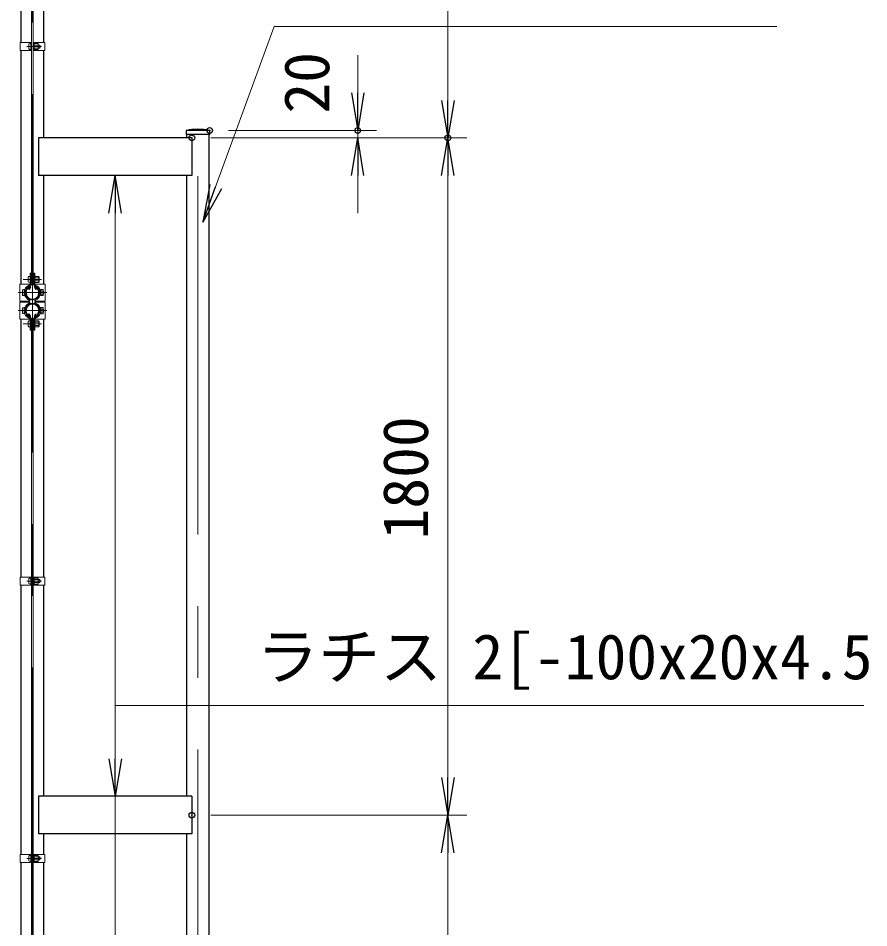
# Model space of a CAD drawing. Units: millimetres, scale not verified. Extents: x -10499 to 10501, y -7424 to 7426.
# Drawn here: x -2362 to -100, y 656 to 3074 of the extents above; entities that cross this region are included whole.
import ezdxf
from ezdxf.enums import TextEntityAlignment as Align

# ---------------------------------------------------------------- set-up
doc = ezdxf.new("R2010")
doc.units = ezdxf.units.MM
doc.header["$LTSCALE"] = 30
doc.header["$PDMODE"] = 32
doc.header["$PDSIZE"] = 15
doc.linetypes.add('USER1', pattern=[50.8, 31.75, -6.35, 6.35, -6.35])
for name, color, linetype, lineweight in [('0-1_D-STR1', 1, 'Continuous', 25), ('0-4_D-BMK', 2, 'USER1', 13), ('0-5_D-STR3', 3, 'Continuous', 13), ('0-6_D-STR-DIM', 7, 'Continuous', 13), ('0-C_D-STR-TXT', 7, 'Continuous', 13)]:
    doc.layers.add(name, color=color, linetype=linetype, lineweight=lineweight)
doc.layers.add('0-7_0', color=7, linetype='Continuous')
doc.layers.add('0-8_Defpoints', color=8, linetype='Continuous')
doc.styles.add('ＭＳ ゴシック', font='')
doc.styles.get('ＭＳ ゴシック').set_extended_font_data('MS Gothic')

# ---------------------------------------------------------------- blocks, each defined once
blk = doc.blocks.new('_Open')
at = {"layer": '0-7_0'}
blk.add_line((-30, 5), (0, 0), dxfattribs=at)
blk.add_lwpolyline([(-30, -5), (0, 0), (-30, 0)], dxfattribs=at)

msp = doc.modelspace()

# ---------------------------------------------------------------- linework, layer by layer
at = {"layer": '0-1_D-STR1'}
for p, q in [((-2354.73, 3009.07), (-2354.73, 3662.07)), ((-2294.23, 3009.07), (-2294.23, 3662.07)), ((-2354.73, 2367.12), (-2354.73, 2988.07)), ((-2294.23, 2755.57), (-2294.23, 2988.07)), ((-1853.03, 2775.57), (-1915.93, 2775.57)), ((-1915.93, 2775.57), (-1915.93, 2764.57)), ((-1853.03, 2764.57), (-1915.93, 2764.57)), ((-1914.73, 2764.57), (-1914.73, 2755.57)), ((-1854.23, -4344.43), (-1854.23, 2764.57)), ((-1853.03, 2764.57), (-1853.03, 2775.57)), ((-2308.48, 2755.57), (-2308.48, 2655.57)), ((-1900.48, 2755.57), (-2308.48, 2755.57)), ((-1900.48, 2755.57), (-1900.48, 2655.57)), ((-1900.48, 2655.57), (-2308.48, 2655.57)), ((-2294.23, 2367.12), (-2294.23, 2655.57)), ((-1914.73, 2655.57), (-1914.73, 1005.57)), ((-2331.15, 2359.95), (-2334.66, 2353.87)), ((-2334.66, 2353.87), (-2333.27, 2353.07)), ((-2329.76, 2359.15), (-2333.27, 2353.07)), ((-2319.19, 2359.15), (-2315.68, 2353.07)), ((-2317.8, 2359.95), (-2314.29, 2353.87)), ((-2314.29, 2353.87), (-2315.68, 2353.07)), ((-2354.73, 2319.02), (-2354.73, 2322.12)), ((-2354.73, 2319.02), (-2354.73, 2322.12)), ((-2294.23, 2319.02), (-2294.23, 2322.12)), ((-2294.23, 2319.02), (-2294.23, 2322.12)), ((-2354.73, 1588.07), (-2354.73, 2274.02)), ((-2334.66, 2287.26), (-2333.27, 2288.07)), ((-2331.15, 2281.19), (-2334.66, 2287.26)), ((-2329.76, 2281.99), (-2333.27, 2288.07)), ((-2319.19, 2281.99), (-2315.68, 2288.07)), ((-2317.8, 2281.19), (-2314.29, 2287.26)), ((-2314.29, 2287.26), (-2315.68, 2288.07)), ((-2294.23, 1588.07), (-2294.23, 2274.02)), ((-2354.73, 851.07), (-2354.73, 1567.07)), ((-2294.23, 1005.57), (-2294.23, 1567.07)), ((-2308.48, 1005.57), (-2308.48, 905.57)), ((-1900.48, 1005.57), (-2308.48, 1005.57)), ((-1900.48, 1005.57), (-1900.48, 905.57)), ((-1900.48, 905.57), (-2308.48, 905.57)), ((-2294.23, 851.07), (-2294.23, 905.57)), ((-1914.73, 905.57), (-1914.73, -194.43)), ((-2354.73, 114.07), (-2354.73, 830.07)), ((-2294.23, 114.07), (-2294.23, 830.07))]:
    msp.add_line(p, q, dxfattribs=at)
for centre, radius, start, end in [((-1884.48, 2614.34), 164.27, 78.96219, 101.03781), ((-2324.48, 2344.62), 19.05, 114.32478, 65.67522), ((-2324.48, 2344.62), 17.45, 114.32478, 65.67522), ((-2331.5, 2360.15), 2, 330, 114.32478), ((-2331.5, 2360.15), 0.401, 330, 114.32478), ((-2317.46, 2360.15), 2, 65.67522, 210), ((-2317.46, 2360.15), 0.401, 65.67522, 210), ((-2324.48, 2296.52), 19.05, 294.32478, 245.67522), ((-2324.48, 2296.52), 17.45, 294.32478, 245.67522), ((-2331.5, 2280.98), 2, 245.67522, 30), ((-2331.5, 2280.98), 0.401, 245.67522, 30), ((-2317.46, 2280.98), 2, 150, 294.32478), ((-2317.46, 2280.98), 0.401, 150, 294.32478)]:
    msp.add_arc(centre, radius, start, end, dxfattribs=at)
at = {"layer": '0-4_D-BMK'}
for p, q in [((-2324.48, 4395.57), (-2324.48, -4394.43)), ((-2339.03, 2998.57), (-2300.43, 2998.57)), ((-1884.48, -4394.43), (-1884.48, 2809.28)), ((-2348.92, 2379.62), (-2300.04, 2379.62)), ((-2362.44, 2344.62), (-2286.51, 2344.62)), ((-2362.44, 2296.52), (-2286.51, 2296.52)), ((-2348.92, 2261.52), (-2300.04, 2261.52)), ((-2339.03, 1577.57), (-2300.43, 1577.57)), ((-2339.03, 840.57), (-2300.43, 840.57))]:
    msp.add_line(p, q, dxfattribs=at)
at = {"layer": '0-5_D-STR3'}
for p, q in [((-2326.73, 4306.52), (-2326.73, 2364.62)), ((-2322.23, 4306.52), (-2322.23, 2364.62)), ((-2357.03, 3009.07), (-2357.03, 2988.07)), ((-2326.73, 3009.07), (-2357.03, 3009.07)), ((-2333.83, 3005.07), (-2333.83, 2992.07)), ((-2329.03, 3009.07), (-2329.03, 2988.07)), ((-2329.03, 3006.57), (-2329.03, 2990.57)), ((-2322.23, 3009.07), (-2291.93, 3009.07)), ((-2319.93, 3009.07), (-2319.93, 2988.07)), ((-2309.93, 3006.67), (-2319.93, 3006.67)), ((-2319.93, 3006.67), (-2319.93, 2990.47)), ((-2309.93, 3002.62), (-2319.93, 3002.62)), ((-2308.93, 3004.8), (-2308.93, 2992.45)), ((-2308.93, 3002.57), (-2305.03, 3002.57)), ((-2308.93, 3001.89), (-2304.7, 3001.89)), ((-2305.03, 3002.57), (-2305.03, 2994.57)), ((-2291.93, 3009.07), (-2291.93, 2988.07)), ((-2326.73, 2988.07), (-2357.03, 2988.07)), ((-2322.23, 2988.07), (-2291.93, 2988.07)), ((-2309.93, 2994.52), (-2319.93, 2994.52)), ((-2309.93, 2990.47), (-2319.93, 2990.47)), ((-2308.93, 2995.24), (-2304.7, 2995.24)), ((-2308.93, 2994.57), (-2305.03, 2994.57)), ((-2330.98, 2396.62), (-2330.98, 2367.05)), ((-2330.98, 2396.62), (-2328.68, 2396.62)), ((-2328.68, 2396.62), (-2328.68, 2367.05)), ((-2320.28, 2396.62), (-2320.28, 2367.05)), ((-2320.28, 2396.62), (-2317.98, 2396.62)), ((-2317.98, 2396.62), (-2317.98, 2367.05)), ((-2335.78, 2386.12), (-2335.78, 2373.12)), ((-2326.98, 2384.93), (-2328.68, 2384.93)), ((-2326.98, 2374.3), (-2328.68, 2374.3)), ((-2326.98, 2384.93), (-2326.98, 2374.3)), ((-2326.98, 2383.62), (-2326.73, 2383.62)), ((-2326.98, 2375.62), (-2326.73, 2375.62)), ((-2322.23, 2383.62), (-2320.28, 2383.62)), ((-2322.23, 2375.62), (-2320.28, 2375.62)), ((-2307.98, 2387.72), (-2317.98, 2387.72)), ((-2307.98, 2383.67), (-2317.98, 2383.67)), ((-2317.98, 2383.62), (-2317.78, 2383.62)), ((-2317.98, 2375.62), (-2317.78, 2375.62)), ((-2307.98, 2375.57), (-2317.98, 2375.57)), ((-2307.98, 2371.52), (-2317.98, 2371.52)), ((-2306.98, 2385.85), (-2306.98, 2373.5)), ((-2306.98, 2383.62), (-2306.98, 2375.62)), ((-2306.98, 2382.94), (-2306.65, 2382.94)), ((-2306.98, 2376.29), (-2306.65, 2376.29)), ((-2358.13, 2367.12), (-2330.98, 2367.12)), ((-2358.13, 2367.12), (-2358.13, 2322.12)), ((-2351.28, 2351.12), (-2351.28, 2338.12)), ((-2346.48, 2352.62), (-2346.48, 2336.62)), ((-2346.11, 2348.62), (-2346.48, 2348.62)), ((-2326.73, 2364.62), (-2322.23, 2364.62)), ((-2317.98, 2367.12), (-2290.83, 2367.12)), ((-2302.48, 2348.62), (-2302.84, 2348.62)), ((-2296.98, 2352.72), (-2302.48, 2352.72)), ((-2302.48, 2352.72), (-2302.48, 2336.52)), ((-2296.98, 2348.67), (-2302.48, 2348.67)), ((-2295.98, 2350.85), (-2295.98, 2338.5)), ((-2295.98, 2348.62), (-2295.48, 2348.62)), ((-2295.98, 2348.62), (-2295.48, 2348.62)), ((-2295.98, 2347.94), (-2295.15, 2347.94)), ((-2295.48, 2348.62), (-2295.48, 2340.62)), ((-2290.83, 2367.12), (-2290.83, 2322.12)), ((-2358.13, 2322.12), (-2331.18, 2322.12)), ((-2346.11, 2340.62), (-2346.48, 2340.62)), ((-2331.18, 2326.09), (-2331.96, 2323.93)), ((-2331.18, 2326.09), (-2331.18, 2322.12)), ((-2317.78, 2326.09), (-2317.78, 2322.12)), ((-2317.78, 2326.09), (-2316.99, 2323.93)), ((-2317.78, 2322.12), (-2290.83, 2322.12)), ((-2302.48, 2340.62), (-2302.84, 2340.62)), ((-2296.98, 2340.57), (-2302.48, 2340.57)), ((-2296.98, 2336.52), (-2302.48, 2336.52)), ((-2295.98, 2341.29), (-2295.15, 2341.29)), ((-2295.98, 2340.62), (-2295.48, 2340.62)), ((-2295.98, 2340.62), (-2295.48, 2340.62)), ((-2358.13, 2319.02), (-2331.18, 2319.02)), ((-2358.13, 2274.02), (-2358.13, 2319.02)), ((-2351.28, 2290.02), (-2351.28, 2303.02)), ((-2346.48, 2288.52), (-2346.48, 2304.52)), ((-2346.11, 2300.52), (-2346.48, 2300.52)), ((-2331.18, 2315.04), (-2331.96, 2317.2)), ((-2331.18, 2315.04), (-2331.18, 2319.02)), ((-2317.78, 2315.04), (-2317.78, 2319.02)), ((-2317.78, 2319.02), (-2290.83, 2319.02)), ((-2317.78, 2315.04), (-2316.99, 2317.2)), ((-2302.48, 2300.52), (-2302.84, 2300.52)), ((-2296.98, 2304.62), (-2302.48, 2304.62)), ((-2302.48, 2288.42), (-2302.48, 2304.62)), ((-2296.98, 2300.57), (-2302.48, 2300.57)), ((-2295.98, 2290.28), (-2295.98, 2302.63)), ((-2295.98, 2300.52), (-2295.48, 2300.52)), ((-2295.98, 2300.52), (-2295.48, 2300.52)), ((-2295.98, 2299.84), (-2295.15, 2299.84)), ((-2295.48, 2292.52), (-2295.48, 2300.52)), ((-2290.83, 2274.02), (-2290.83, 2319.02)), ((-2358.13, 2274.02), (-2330.98, 2274.02)), ((-2346.11, 2292.52), (-2346.48, 2292.52)), ((-2330.98, 2244.52), (-2330.98, 2274.09)), ((-2328.68, 2244.52), (-2328.68, 2274.09)), ((-2326.73, 2276.52), (-2322.23, 2276.52)), ((-2326.73, 2276.52), (-2326.73, -595.38)), ((-2322.23, 2276.52), (-2322.23, -595.38)), ((-2320.28, 2244.52), (-2320.28, 2274.09)), ((-2317.98, 2244.52), (-2317.98, 2274.09)), ((-2317.98, 2274.02), (-2290.83, 2274.02)), ((-2302.48, 2292.52), (-2302.84, 2292.52)), ((-2296.98, 2292.47), (-2302.48, 2292.47)), ((-2296.98, 2288.42), (-2302.48, 2288.42)), ((-2295.98, 2293.19), (-2295.15, 2293.19)), ((-2295.98, 2292.52), (-2295.48, 2292.52)), ((-2295.98, 2292.52), (-2295.48, 2292.52)), ((-2335.78, 2255.02), (-2335.78, 2268.02)), ((-2326.98, 2266.83), (-2328.68, 2266.83)), ((-2326.98, 2256.2), (-2328.68, 2256.2)), ((-2326.98, 2256.2), (-2326.98, 2266.83)), ((-2326.98, 2265.52), (-2326.73, 2265.52)), ((-2326.98, 2257.52), (-2326.73, 2257.52)), ((-2322.23, 2265.52), (-2320.28, 2265.52)), ((-2322.23, 2257.52), (-2320.28, 2257.52)), ((-2307.98, 2269.62), (-2317.98, 2269.62)), ((-2307.98, 2265.57), (-2317.98, 2265.57)), ((-2317.98, 2265.52), (-2317.78, 2265.52)), ((-2317.98, 2257.52), (-2317.78, 2257.52)), ((-2307.98, 2257.47), (-2317.98, 2257.47)), ((-2307.98, 2253.42), (-2317.98, 2253.42)), ((-2306.98, 2255.28), (-2306.98, 2267.63)), ((-2306.98, 2257.52), (-2306.98, 2265.52)), ((-2306.98, 2264.84), (-2306.65, 2264.84)), ((-2306.98, 2258.19), (-2306.65, 2258.19)), ((-2330.98, 2244.52), (-2328.68, 2244.52)), ((-2320.28, 2244.52), (-2317.98, 2244.52)), ((-2357.03, 1588.07), (-2357.03, 1567.07)), ((-2326.73, 1588.07), (-2357.03, 1588.07)), ((-2333.83, 1584.07), (-2333.83, 1571.07)), ((-2329.03, 1588.07), (-2329.03, 1567.07)), ((-2329.03, 1585.57), (-2329.03, 1569.57)), ((-2322.23, 1588.07), (-2291.93, 1588.07)), ((-2319.93, 1588.07), (-2319.93, 1567.07)), ((-2309.93, 1585.67), (-2319.93, 1585.67)), ((-2319.93, 1585.67), (-2319.93, 1569.47)), ((-2309.93, 1581.62), (-2319.93, 1581.62)), ((-2309.93, 1573.52), (-2319.93, 1573.52)), ((-2308.93, 1583.8), (-2308.93, 1571.45)), ((-2308.93, 1581.57), (-2305.03, 1581.57)), ((-2308.93, 1580.89), (-2304.7, 1580.89)), ((-2308.93, 1574.24), (-2304.7, 1574.24)), ((-2308.93, 1573.57), (-2305.03, 1573.57)), ((-2305.03, 1581.57), (-2305.03, 1573.57)), ((-2291.93, 1588.07), (-2291.93, 1567.07)), ((-2326.73, 1567.07), (-2357.03, 1567.07)), ((-2322.23, 1567.07), (-2291.93, 1567.07)), ((-2309.93, 1569.47), (-2319.93, 1569.47)), ((-2357.03, 851.07), (-2357.03, 830.07)), ((-2326.73, 851.07), (-2357.03, 851.07)), ((-2333.83, 847.07), (-2333.83, 834.07)), ((-2329.03, 851.07), (-2329.03, 830.07)), ((-2329.03, 848.57), (-2329.03, 832.57)), ((-2322.23, 851.07), (-2291.93, 851.07)), ((-2319.93, 851.07), (-2319.93, 830.07)), ((-2309.93, 848.67), (-2319.93, 848.67)), ((-2319.93, 848.67), (-2319.93, 832.47)), ((-2308.93, 846.8), (-2308.93, 834.45)), ((-2291.93, 851.07), (-2291.93, 830.07)), ((-2326.73, 830.07), (-2357.03, 830.07)), ((-2322.23, 830.07), (-2291.93, 830.07)), ((-2309.93, 844.62), (-2319.93, 844.62)), ((-2309.93, 836.52), (-2319.93, 836.52)), ((-2309.93, 832.47), (-2319.93, 832.47)), ((-2308.93, 844.57), (-2305.03, 844.57)), ((-2308.93, 843.89), (-2304.7, 843.89)), ((-2308.93, 837.24), (-2304.7, 837.24)), ((-2308.93, 836.57), (-2305.03, 836.57)), ((-2305.03, 844.57), (-2305.03, 836.57))]:
    msp.add_line(p, q, dxfattribs=at)
for centre, radius, start, end in [((-2317.63, 2998.57), 8.7, 332.26063, 27.73937), ((-2311.46, 3004.64), 2.54, 307.21089, 52.78911), ((-2312.53, 2998.57), 8.5, 331.92751, 28.07249), ((-2311.48, 2992.49), 2.55, 307.42505, 52.57495), ((-2315.68, 2379.62), 8.7, 332.26063, 27.73937), ((-2309.53, 2373.54), 2.55, 307.42505, 52.57495), ((-2309.51, 2385.69), 2.54, 307.21089, 52.78911), ((-2314.48, 2379.62), 8.5, 331.92751, 28.07249), ((-2324.48, 2344.62), 22, 110.1633, 250.11694), ((-2324.48, 2344.62), 19.7, 109.83718, 250.11694), ((-2332.98, 2367.05), 2, 297.27961, 0), ((-2332.98, 2367.05), 4.3, 294.96438, 0), ((-2315.98, 2367.05), 4.3, 180, 245.03562), ((-2315.98, 2367.05), 2, 180, 242.72039), ((-2324.48, 2344.62), 19.7, 289.88306, 70.16282), ((-2324.48, 2344.62), 22, 289.88306, 69.8367), ((-2304.68, 2344.62), 8.7, 332.26063, 27.73937), ((-2298.51, 2350.69), 2.54, 307.21089, 52.78911), ((-2302.98, 2344.62), 8.5, 331.92751, 28.07249), ((-2298.53, 2338.54), 2.55, 307.42505, 52.57495), ((-2324.48, 2296.52), 22, 109.88306, 249.8367), ((-2324.48, 2296.52), 19.7, 109.88306, 250.16282), ((-2324.48, 2296.52), 19.7, 289.83718, 70.11694), ((-2324.48, 2296.52), 22, 290.1633, 70.11694), ((-2298.53, 2302.59), 2.55, 307.42505, 52.57495), ((-2304.68, 2296.52), 8.7, 332.26063, 27.73937), ((-2302.98, 2296.52), 8.5, 331.92751, 28.07249), ((-2332.98, 2274.09), 2, 0, 62.72039), ((-2332.98, 2274.09), 4.3, 0, 65.03562), ((-2315.98, 2274.09), 4.3, 114.96438, 180), ((-2315.98, 2274.09), 2, 117.27961, 180), ((-2298.51, 2290.44), 2.54, 307.21089, 52.78911), ((-2309.53, 2267.59), 2.55, 307.42505, 52.57495), ((-2315.68, 2261.52), 8.7, 332.26063, 27.73937), ((-2309.51, 2255.44), 2.54, 307.21089, 52.78911), ((-2314.48, 2261.52), 8.5, 331.92751, 28.07249), ((-2317.63, 1577.57), 8.7, 332.26063, 27.73937), ((-2311.48, 1571.49), 2.55, 307.42505, 52.57495), ((-2311.46, 1583.64), 2.54, 307.21089, 52.78911), ((-2312.53, 1577.57), 8.5, 331.92751, 28.07249), ((-2311.46, 846.64), 2.54, 307.21089, 52.78911), ((-2317.63, 840.57), 8.7, 332.26063, 27.73937), ((-2311.48, 834.49), 2.55, 307.42505, 52.57495), ((-2312.53, 840.57), 8.5, 331.92751, 28.07249)]:
    msp.add_arc(centre, radius, start, end, dxfattribs=at)
for centre, start_param, end_param in [((-2329.03, 3005.07), 1.5707963, 3.1415927), ((-2329.03, 2992.07), 3.1415927, 4.712389), ((-2330.98, 2386.12), 1.5707963, 3.1415927), ((-2330.98, 2373.12), 3.1415927, 4.712389), ((-2346.48, 2351.12), 1.5707963, 3.1415927), ((-2346.48, 2338.12), 3.1415927, 4.712389), ((-2346.48, 2303.02), 1.5707963, 3.1415927), ((-2346.48, 2290.02), 3.1415927, 4.712389), ((-2330.98, 2268.02), 1.5707963, 3.1415927), ((-2330.98, 2255.02), 3.1415927, 4.712389), ((-2329.03, 1584.07), 1.5707963, 3.1415927), ((-2329.03, 1571.07), 3.1415927, 4.712389), ((-2329.03, 847.07), 1.5707963, 3.1415927), ((-2329.03, 834.07), 3.1415927, 4.712389)]:
    msp.add_ellipse(centre, major_axis=(4.8, 0), ratio=0.3125, start_param=start_param, end_param=end_param, dxfattribs=at)
at = {"layer": '0-6_D-STR-DIM'}
for p, q in [((-1219.48, 2855.57), (-1219.48, 4245.57)), ((-1459.48, 2875.57), (-1459.48, 2975.57)), ((-1803.03, 2775.57), (-1409.48, 2775.57)), ((-1459.48, 2755.57), (-1459.48, 2775.57)), ((-1850.48, 2755.57), (-1169.48, 2755.57)), ((-1850.48, 2755.57), (-1409.48, 2755.57)), ((-1850.48, 2755.57), (-1169.48, 2755.57)), ((-1459.48, 2655.57), (-1459.48, 2555.57)), ((-1219.48, 1055.57), (-1219.48, 2655.57)), ((-1850.48, 955.57), (-1169.48, 955.57)), ((-1850.48, 955.57), (-1169.48, 955.57)), ((-1219.48, 855.57), (-1219.48, -144.43))]:
    msp.add_line(p, q, dxfattribs=at)
at = {"layer": '0-8_Defpoints'}
for p in [(-1853.03, 2775.57), (-1459.48, 2775.57), (-1900.48, 2755.57), (-1219.48, 2755.57), (-1900.48, 955.57)]:
    msp.add_point(p, dxfattribs=at)
at = {"layer": '0-C_D-STR-TXT'}
for p, q in [((-2104.48, 1499.12), (-2104.48, -3142.43)), ((-2104.48, 1499.12), (-2104.48, -192.43)), ((-2104.48, 1499.12), (-2104.48, -2642.43)), ((-2104.48, 1499.12), (-2104.48, -1992.43)), ((-2104.48, 1499.12), (-2104.48, -1192.43)), ((-2104.48, 1247.26), (-2104.48, 1007.57))]:
    msp.add_line(p, q, dxfattribs=at)
for points in [[(-345.05, 3052.26), (-1681.75, 3052.26), (-1871.09, 2533.8)], [(-113.39, 1247.26), (-2104.48, 1247.26), (-2104.48, 2653.57)]]:
    msp.add_lwpolyline(points, dxfattribs=at)

# ---------------------------------------------------------------- block references
at = {"layer": '0-6_D-STR-DIM', "xscale": 3.333333, "yscale": 3.333333}
for p, rotation in [((-1459.48, 2775.57), 270), ((-1219.48, 2755.57), 270), ((-1459.48, 2755.57), 90), ((-1219.48, 2755.57), 90), ((-1219.48, 955.57), 270), ((-1219.48, 955.57), 90)]:
    msp.add_blockref('_Open', p, dxfattribs=dict(at, rotation=rotation))
at = {"layer": '0-C_D-STR-TXT', "xscale": 3.333333, "yscale": 3.333333}
for p, rotation in [((-2104.48, 2655.57), 90), ((-1871.78, 2531.92), 249.93793), ((-2104.48, 1005.57), 270)]:
    msp.add_blockref('_Open', p, dxfattribs=dict(at, rotation=rotation))

# ---------------------------------------------------------------- texts
at = {"layer": '0-6_D-STR-DIM', "style": 'ＭＳ ゴシック'}
for s, p in [('20', (-1499.14, 2820.34)), ('1800', (-1236.35, 1688.32))]:
    msp.add_text(s, height=120.3, rotation=90, dxfattribs=at).set_placement(p, align=Align.BOTTOM_LEFT)
at = {"layer": '0-C_D-STR-TXT', "style": 'ＭＳ ゴシック'}
msp.add_text('ラチス 2[-100x20x4.5', height=120.3, dxfattribs=at).set_placement((-1728.24, 1280.63), align=Align.BOTTOM_LEFT)

doc.saveas('drawing.dxf')
